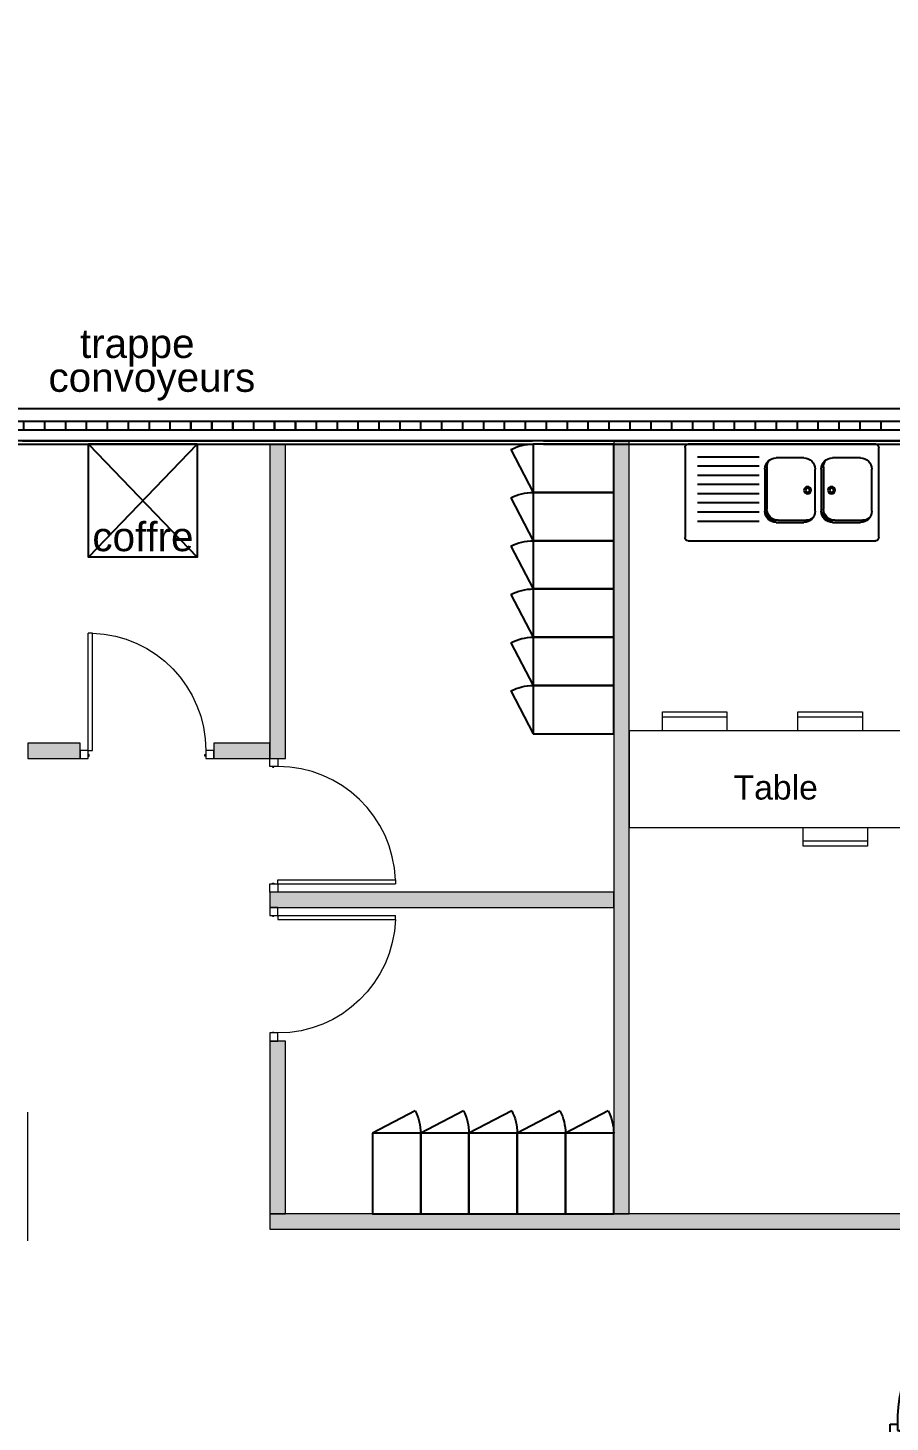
# Model space of a CAD drawing. Header units: millimetres. Extents: x 15590 to 15992, y 1055 to 1132.
# Drawn here: x 15919.33 to 15924.69, y 1109.26 to 1117.92 of the extents above; entities that cross this region are included whole.
import ezdxf

# ---------------------------------------------------------------- set-up
doc = ezdxf.new("R2010")
doc.units = ezdxf.units.MM
doc.header["$MEASUREMENT"] = 0
doc.linetypes.add('Court', pattern=[0.25, 0.05, -0.075, 0.05, -0.075])
doc.layers.get('0').update_dxf_attribs({"lineweight": 9})
for name, color, linetype in [('21 MOBILIER', 7, 'Continuous'), ('59', 7, 'Continuous'), ('Cotation', 7, 'Continuous'), ('murs exterieurs.P', 7, 'Continuous'), ('murs interieurs.P', 7, 'Continuous'), ('SU-MATERIEL-LABO', 7, 'Continuous'), ('SU-MobilierParticulier', 6, 'Continuous'), ('surgeles', 4, 'Continuous'), ('TITRES', 7, 'Continuous')]:
    doc.layers.add(name, color=color, linetype=linetype)
for name, color, linetype, lineweight in [('DM cloison', 7, 'Continuous', 9), ('DM Divers', 7, 'Continuous', 9), ('DM locaux sociaux', 7, 'Continuous', 9), ('DM porte', 7, 'Continuous', 9), ('DM sanitaire', 7, 'Continuous', 9), ('MAR CLOISONS', 3, 'Continuous', 15)]:
    doc.layers.add(name, color=color, linetype=linetype, lineweight=lineweight)
doc.styles.add('Arial', font='arial.ttf')
doc.styles.get("Standard").update_dxf_attribs({"font": 'swiss.ttf', "height": 0.2})

# ---------------------------------------------------------------- blocks, each defined once
blk = doc.blocks.new('A$C389036A6')
at = {"layer": 'SU-MATERIEL-LABO'}
blk.add_line((63.88, 26.6), (50, 0), dxfattribs=at)
blk.add_line((63.88, 26.6), (50, 0), dxfattribs=at)
blk.add_lwpolyline([(50, 0), (0, 0), (0, 30), (50, 30)], close=True, dxfattribs=at)
blk.add_lwpolyline([(50, 0), (0, 0), (0, 30), (50, 30)], close=True, dxfattribs=at)
blk.add_arc((50, 0), 30, 62.44985, 90, dxfattribs=at)
blk = doc.blocks.new('PP100')
at = {"layer": '59', "color": 105, "linetype": 'Continuous'}
for p, q in [((107.5, 113), (103.5, 113)), ((103.5, 113), (103.5, 10)), ((107.5, 10), (107.5, 113)), ((0, 10), (4.5, 10)), ((0, 0), (0, 10)), ((4.5, 10), (4.5, 6)), ((103.5, 10), (107.5, 10)), ((107.5, 6), (107.5, 10)), ((107.5, 10), (112, 10)), ((112, 10), (112, 0)), ((6, 0), (0, 0)), ((4.5, 6), (6, 6)), ((6, 6), (6, 0)), ((106, 6), (107.5, 6)), ((106, 0), (106, 6)), ((112, 0), (106, 0))]:
    blk.add_line(p, q, dxfattribs=at)
for points in [[(91.02, 80.46, 0), (100.02, 80.46, 0), (100.02, 77.71, 0), (99.59, 76.79, 0), (99.16, 76.48, 0), (98.3, 76.17, 0), (97.02, 76.17, 0), (96.16, 76.48, 0), (95.73, 76.79, 0), (95.31, 77.71, 0), (95.31, 80.46, 0)], [(91.02, 73.26, 0), (100.02, 73.26, 0), (100.02, 70.5, 0), (99.59, 69.58, 0), (99.16, 69.28, 0), (98.3, 68.97, 0), (97.02, 68.97, 0), (96.16, 69.28, 0), (95.73, 69.58, 0), (95.31, 70.5, 0), (95.31, 73.26, 0)], [(98.73, 58.24, 0), (99.16, 57.63, 0), (100.02, 56.71, 0), (91.02, 56.71, 0)], [(100.02, 49.81, 0), (99.59, 50.73, 0), (98.3, 51.35, 0), (96.16, 51.65, 0), (94.88, 51.65, 0), (92.74, 51.35, 0), (91.45, 50.73, 0), (91.02, 49.81, 0), (91.02, 49.2, 0), (91.45, 48.28, 0), (92.74, 47.67, 0), (94.88, 47.36, 0), (96.16, 47.36, 0), (98.3, 47.67, 0), (99.59, 48.28, 0), (100.02, 49.2, 0), (100.02, 49.81, 0)], [(100.02, 42.61, 0), (99.59, 43.53, 0), (98.3, 44.14, 0), (96.16, 44.45, 0), (94.88, 44.45, 0), (92.74, 44.14, 0), (91.45, 43.53, 0), (91.02, 42.61, 0), (91.02, 42, 0), (91.45, 41.08, 0), (92.74, 40.47, 0), (94.88, 40.16, 0), (96.16, 40.16, 0), (98.3, 40.47, 0), (99.59, 41.08, 0), (100.02, 42, 0), (100.02, 42.61, 0)]]:
    blk.add_polyline3d(points, dxfattribs=at)
blk.add_arc((107.5, 10), 103, 90, 180, dxfattribs=at)
blk = doc.blocks.new('*U503')
at = {"layer": 'DM cloison'}
blk.add_hatch(color=2, dxfattribs=at).paths.add_polyline_path([(-1249.8, 96), (-1249.8, 0), (3036.7, 0), (3036.7, 96)])
blk.add_lwpolyline([(-1249.8, 0), (3036.7, 0), (3036.7, 96), (-1249.8, 96)], close=True, dxfattribs=at)
blk = doc.blocks.new('Porte 73')
at = {"layer": 'DM porte'}
for p, q in [((-75, 779.6), (-50, 779.6)), ((-75, 50), (-75, 779.6)), ((-50, 50), (-50, 779.6)), ((-830, 0), (-830, 50)), ((-830, 50), (-780, 50)), ((-780, 0), (-830, 0)), ((-780, 50), (-780, 0)), ((-775, 25), (-780, 25)), ((-780, 15), (-775, 15)), ((-775, 15), (-775, 25)), ((-50, 50), (-75, 50)), ((-55, 15), (-55, 25)), ((-55, 25), (-50, 25)), ((-50, 15), (-55, 15)), ((-50, 50), (0, 50)), ((-50, 0), (-50, 50)), ((0, 0), (-50, 0)), ((0, 50), (0, 0))]:
    blk.add_line(p, q, dxfattribs=at)
blk.add_arc((-50, 50), 730, 91.96257, 180, dxfattribs=at)
blk = doc.blocks.new('*U504')
at = {"layer": 'DM cloison'}
blk.add_hatch(color=2, dxfattribs=at).paths.add_polyline_path([(96, 4802.9), (0, 4802.9), (0, 0), (96, 0)])
blk.add_lwpolyline([(0, 4802.9), (0, 0), (96, 0), (96, 4802.9)], close=True, dxfattribs=at)
blk = doc.blocks.new('Table')
at = {"layer": 'DM locaux sociaux'}
for p, q in [((1852.1, 600), (0, 600)), ((0, 600), (0, 0)), ((1852.1, 0), (1852.1, 600)), ((0, 0), (1852.1, 0))]:
    blk.add_line(p, q, dxfattribs=at)
blk.add_text('Table', height=150, dxfattribs=at).set_placement((649, 172.7))
blk = doc.blocks.new('Chaise')
at = {"layer": 'DM Divers', "linetype": 'Continuous', "lineweight": 9, "ltscale": 0.4}
for p, q in [((0, 0), (0, 117.8)), ((400.4, 117.8), (400.4, 0))]:
    blk.add_line(p, q, dxfattribs=at)
at = {"layer": 'DM Divers', "lineweight": 9}
for p, q in [((0, 117.8), (400.4, 117.8)), ((0, 86.6), (400.4, 86.6))]:
    blk.add_line(p, q, dxfattribs=at)
blk = doc.blocks.new('*U55')
at = {"layer": 'DM Divers', "linetype": 'Continuous', "lineweight": 9, "ltscale": 0.4}
for p, q in [((-400.4, 117.8), (-400.4, 235.7)), ((0, 235.7), (0, 117.8))]:
    blk.add_line(p, q, dxfattribs=at)
at = {"layer": 'DM Divers', "lineweight": 9}
for p, q in [((0, 149.1), (-400.4, 149.1)), ((0, 117.8), (-400.4, 117.8))]:
    blk.add_line(p, q, dxfattribs=at)
blk = doc.blocks.new('evier_120')
at = {"color": 7, "linetype": 'Continuous'}
for p, q in [((-1.2046, 0.0212), (-1.2046, 0.5812)), ((-1.1846, 0.6012), (-0.0193, 0.6012)), ((0.0007, 0.5812), (0.0007, 0.0212)), ((-1.1277, 0.4791), (-0.7439, 0.4791)), ((-0.6386, 0.4878), (-0.4652, 0.4878)), ((-0.6252, 0.4744), (-0.4518, 0.4744)), ((-0.2873, 0.4878), (-0.1139, 0.4878)), ((-0.2739, 0.4744), (-0.1005, 0.4744)), ((-1.1277, 0.422), (-0.7439, 0.422)), ((-1.1277, 0.3648), (-0.7439, 0.3648)), ((-0.7086, 0.156), (-0.7086, 0.4178)), ((-0.6952, 0.1426), (-0.6952, 0.4044)), ((-0.3952, 0.4178), (-0.3952, 0.156)), ((-0.3573, 0.156), (-0.3573, 0.4178)), ((-0.3439, 0.1426), (-0.3439, 0.4044)), ((-0.0439, 0.4178), (-0.0439, 0.156)), ((-1.1277, 0.3077), (-0.7439, 0.3077)), ((-1.1277, 0.2505), (-0.7439, 0.2505)), ((-1.1277, 0.1934), (-0.7439, 0.1934)), ((-1.1277, 0.1363), (-0.7439, 0.1363)), ((-0.0193, 0.0012), (-1.1846, 0.0012)), ((-1.1277, 0.0791), (-0.7439, 0.0791)), ((-0.6265, 0.086), (-0.6386, 0.086)), ((-0.4652, 0.086), (-0.6265, 0.086)), ((-0.2751, 0.086), (-0.2873, 0.086)), ((-0.1139, 0.086), (-0.2751, 0.086))]:
    blk.add_line(p, q, dxfattribs=at)
for centre, radius in [((-0.4428, 0.2878), 0.0221), ((-0.4421, 0.2872), 0.0128), ((-0.2939, 0.2878), 0.0221), ((-0.2932, 0.2872), 0.0128)]:
    blk.add_circle(centre, radius, dxfattribs=at)
for centre, radius, start, end in [((-1.1846, 0.5812), 0.02, 90, 180.00001), ((-0.0193, 0.5812), 0.02, 0, 90), ((-0.6386, 0.4178), 0.07, 90, 180.00001), ((-0.6252, 0.4044), 0.07, 90, 180.00001), ((-0.4652, 0.4178), 0.07, 0, 90), ((-0.4518, 0.4044), 0.07, 52.36941, 90), ((-0.2873, 0.4178), 0.07, 90, 180.00001), ((-0.2739, 0.4044), 0.07, 90, 180.00001), ((-0.1139, 0.4178), 0.07, 0, 90), ((-0.1005, 0.4044), 0.07, 52.36941, 90), ((-0.6386, 0.156), 0.07, 180.00001, 270), ((-0.6252, 0.1426), 0.07, 180.00001, 216.31829), ((-0.4652, 0.156), 0.07, 270, 0), ((-0.2873, 0.156), 0.07, 180.00001, 270), ((-0.2739, 0.1426), 0.07, 180.00001, 216.31829), ((-0.1139, 0.156), 0.07, 270, 0), ((-1.1846, 0.0212), 0.02, 180.00001, 270), ((-0.0193, 0.0212), 0.02, 270, 0)]:
    blk.add_arc(centre, radius, start, end, dxfattribs=at)
for points in [[(-0.6456, 0.4876), (-0.6879, 0.4685), (-0.709, 0.4294)], [(-0.6805, 0.4495), (-0.6456, 0.4876), (-0.709, 0.4294)], [(-0.6879, 0.4685), (-0.7016, 0.4484), (-0.709, 0.4294)], [(-0.6911, 0.4315), (-0.6805, 0.4495), (-0.709, 0.4294)], [(-0.6456, 0.4876), (-0.6667, 0.4823), (-0.6879, 0.4685)], [(-0.6805, 0.4495), (-0.6667, 0.4611), (-0.6456, 0.4876)], [(-0.6667, 0.4611), (-0.6498, 0.4717), (-0.6456, 0.4876)], [(-0.6498, 0.4717), (-0.6318, 0.4759), (-0.6456, 0.4876)], [(-0.6318, 0.4759), (-0.4794, 0.4876), (-0.6456, 0.4876)], [(-0.6318, 0.4759), (-0.4456, 0.4738), (-0.4794, 0.4876)], [(-0.4456, 0.4738), (-0.4519, 0.4865), (-0.4794, 0.4876)], [(-0.4456, 0.4738), (-0.4286, 0.4791), (-0.4519, 0.4865)], [(-0.4456, 0.4738), (-0.435, 0.4717), (-0.4286, 0.4791)], [(-0.435, 0.4717), (-0.4233, 0.4685), (-0.4286, 0.4791)], [(-0.4149, 0.4643), (-0.4106, 0.4611), (-0.4286, 0.4791)], [(-0.4233, 0.4685), (-0.4149, 0.4643), (-0.4286, 0.4791)], [(-0.2942, 0.4876), (-0.3365, 0.4685), (-0.3577, 0.4294)], [(-0.3291, 0.4495), (-0.2942, 0.4876), (-0.3577, 0.4294)], [(-0.3365, 0.4685), (-0.3503, 0.4484), (-0.3577, 0.4294)], [(-0.3397, 0.4315), (-0.3291, 0.4495), (-0.3577, 0.4294)], [(-0.2942, 0.4876), (-0.3154, 0.4823), (-0.3365, 0.4685)], [(-0.3291, 0.4495), (-0.3154, 0.4611), (-0.2942, 0.4876)], [(-0.3154, 0.4611), (-0.2984, 0.4717), (-0.2942, 0.4876)], [(-0.2984, 0.4717), (-0.2805, 0.4759), (-0.2942, 0.4876)], [(-0.2805, 0.4759), (-0.1281, 0.4876), (-0.2942, 0.4876)], [(-0.2805, 0.4759), (-0.0942, 0.4738), (-0.1281, 0.4876)], [(-0.0942, 0.4738), (-0.1006, 0.4865), (-0.1281, 0.4876)], [(-0.0942, 0.4738), (-0.0773, 0.4791), (-0.1006, 0.4865)], [(-0.0942, 0.4738), (-0.0836, 0.4717), (-0.0773, 0.4791)], [(-0.0836, 0.4717), (-0.072, 0.4685), (-0.0773, 0.4791)], [(-0.0635, 0.4643), (-0.0593, 0.4611), (-0.0773, 0.4791)], [(-0.072, 0.4685), (-0.0635, 0.4643), (-0.0773, 0.4791)], [(-0.6953, 0.4114), (-0.6911, 0.4315), (-0.709, 0.4294)], [(-0.6953, 0.4114), (-0.709, 0.4294), (-0.709, 0.15)], [(-0.709, 0.15), (-0.6964, 0.1479), (-0.6953, 0.4114)], [(-0.3439, 0.4114), (-0.3397, 0.4315), (-0.3577, 0.4294)], [(-0.3439, 0.4114), (-0.3577, 0.4294), (-0.3577, 0.15)], [(-0.3577, 0.15), (-0.345, 0.1479), (-0.3439, 0.4114)], [(-0.709, 0.15), (-0.7016, 0.1288), (-0.6964, 0.1352)], [(-0.709, 0.15), (-0.6964, 0.1352), (-0.6964, 0.1479)], [(-0.7016, 0.1288), (-0.6911, 0.1172), (-0.6964, 0.1352)], [(-0.7016, 0.1288), (-0.6921, 0.1108), (-0.6911, 0.1172)], [(-0.6921, 0.1108), (-0.6794, 0.0992), (-0.6911, 0.1172)], [(-0.3577, 0.15), (-0.3503, 0.1288), (-0.345, 0.1352)], [(-0.3577, 0.15), (-0.345, 0.1352), (-0.345, 0.1479)], [(-0.3503, 0.1288), (-0.3397, 0.1172), (-0.345, 0.1352)], [(-0.3503, 0.1288), (-0.3408, 0.1108), (-0.3397, 0.1172)], [(-0.3408, 0.1108), (-0.3281, 0.0992), (-0.3397, 0.1172)]]:
    blk.add_solid(points, dxfattribs=at)
blk = doc.blocks.new('*U506')
at = {"layer": 'DM cloison'}
blk.add_hatch(color=2, dxfattribs=at).paths.add_polyline_path([(96, 1053.4), (0, 1053.4), (0, -20), (96, -20)])
blk.add_lwpolyline([(0, 1053.4), (0, -20), (96, -20), (96, 1053.4)], close=True, dxfattribs=at)
blk = doc.blocks.new('*U507')
at = {"layer": 'DM cloison'}
blk.add_hatch(color=2, dxfattribs=at).paths.add_polyline_path([(-64.5, 96), (-64.5, 0), (261.3, 0), (261.3, 96)])
blk.add_lwpolyline([(-64.5, 0), (261.3, 0), (261.3, 96), (-64.5, 96)], close=True, dxfattribs=at)
blk = doc.blocks.new('*U508')
at = {"layer": 'DM cloison'}
blk.add_hatch(color=2, dxfattribs=at).paths.add_polyline_path([(-64.5, 96), (-64.5, 0), (284.6, 0), (284.6, 96)])
blk.add_lwpolyline([(-64.5, 0), (284.6, 0), (284.6, 96), (-64.5, 96)], close=True, dxfattribs=at)
blk = doc.blocks.new('*U509')
at = {"layer": 'DM cloison'}
blk.add_hatch(color=2, dxfattribs=at).paths.add_polyline_path([(96, 2441.9), (0, 2441.9), (0, 488.4), (96, 488.4)])
blk.add_lwpolyline([(0, 2441.9), (0, 488.4), (96, 488.4), (96, 2441.9)], close=True, dxfattribs=at)
blk = doc.blocks.new('*U510')
at = {"layer": 'DM cloison'}
blk.add_hatch(color=2, dxfattribs=at).paths.add_polyline_path([(-64.5, 96), (-64.5, 0), (2072.5, 0), (2072.5, 96)])
blk.add_lwpolyline([(-64.5, 0), (2072.5, 0), (2072.5, 96), (-64.5, 96)], close=True, dxfattribs=at)

msp = doc.modelspace()

# ---------------------------------------------------------------- hatches: boundary and pattern name
at = {"layer": 'murs exterieurs.P', "linetype": 'Continuous', "ltscale": 1000}
h = msp.add_hatch(dxfattribs=at)
h.set_pattern_fill('ISOLANT_POLYSTYRENE_0005', color=256, scale=0.1, angle=90, style=0, pattern_type=2)
h.set_pattern_definition([(90, (15893.0419, 1074.85421), (-0.13, 8e-18), []), (180, (15893.0419, 1074.85421), (-8e-18, -0.13), [])])
h.paths.add_polyline_path([(15921.1073, 1115.4734), (15919.0355, 1115.4734), (15919.0355, 1115.4234), (15921.1073, 1115.4234)], flags=0)
h = msp.add_hatch(dxfattribs=at)
h.set_pattern_fill('ISOLANT_POLYSTYRENE_0005', color=256, scale=0.1, angle=90, style=0, pattern_type=2)
h.set_pattern_definition([(90, (15888.23031, 1074.85421), (-0.13, 8e-18), []), (180, (15888.23031, 1074.85421), (-8e-18, -0.13), [])])
h.paths.add_polyline_path([(15926.088, 1115.4734), (15920.2921, 1115.4734), (15920.2921, 1115.4234), (15926.038, 1115.4234)], flags=0)

# ---------------------------------------------------------------- linework, layer by layer
msp.add_circle((15910.6295, 1093.1562), 38.4411)
at = {"layer": 'Cotation', "linetype": 'Continuous', "ltscale": 1000}
for p, q in [((15921.2928, 1115.5534), (15921.1053, 1115.5534)), ((15923.791, 1115.5534), (15923.6035, 1115.5534)), ((15921.2928, 1115.3534), (15921.1053, 1115.3534)), ((15923.791, 1115.3534), (15923.6035, 1115.3534))]:
    msp.add_line(p, q, dxfattribs=at)
at = {"layer": 'DM sanitaire', "color": 7, "linetype": 'Continuous'}
for p in [(15919.3266, 1110.9816), (15919.3266, 1110.3816)]:
    msp.add_line(p, (15919.3266, 1111.1816), dxfattribs=at)
at = {"layer": 'MAR CLOISONS', "lineweight": -2}
msp.add_lwpolyline([(15919.7026, 1114.632), (15920.3794, 1115.3334), (15919.7026, 1115.3334), (15920.3794, 1114.632)], dxfattribs=at)
msp.add_lwpolyline([(15919.7026, 1115.3334), (15920.3794, 1115.3334), (15920.3794, 1114.632), (15919.7026, 1114.632)], close=True, dxfattribs=at)
at = {"layer": 'murs exterieurs.P', "linetype": 'Continuous', "ltscale": 1000}
for p, q in [((15920.2921, 1115.4734), (15917.2957, 1115.4734)), ((15926.088, 1115.4734), (15920.2921, 1115.4734)), ((15919.2921, 1115.3534), (15920.2921, 1115.3534))]:
    msp.add_line(p, q, dxfattribs=at)
at = {"layer": 'murs exterieurs.P', "color": 31, "linetype": 'Continuous', "lineweight": 25, "ltscale": 1000}
for p, q in [((15917.2957, 1115.4234), (15920.2921, 1115.4234)), ((15920.2921, 1115.4234), (15926.038, 1115.4234))]:
    msp.add_line(p, q, dxfattribs=at)
at = {"layer": 'murs exterieurs.P', "linetype": 'Continuous', "ltscale": 1000, "flags": 128}
msp.add_lwpolyline([(15926.168, 1115.5534), (15919.2423, 1115.5534)], dxfattribs=at)
at = {"layer": 'murs exterieurs.P', "color": 31, "linetype": 'Continuous', "lineweight": 25, "ltscale": 1000, "flags": 128}
for points in [[(15920.2921, 1115.3534), (15922.4627, 1115.3534)], [(15922.5327, 1115.3534), (15925.968, 1115.3534)]]:
    msp.add_lwpolyline(points, dxfattribs=at)
at = {"layer": 'murs interieurs.P', "linetype": 'Court', "ltscale": 1000, "flags": 128}
for points in [[(15922.5327, 1115.3534), (15918.1223, 1115.3534)], [(15918.1223, 1115.3334), (15922.4627, 1115.3334)], [(15925.968, 1115.3534), (15922.5327, 1115.3534)], [(15922.5327, 1115.3334), (15925.948, 1115.3334)]]:
    msp.add_lwpolyline(points, dxfattribs=at)

# ---------------------------------------------------------------- block references
at = {"layer": '21 MOBILIER', "color": 0, "xscale": -1, "rotation": 180}
msp.add_blockref('evier_120', (15924.6164, 1115.3346), dxfattribs=at)
at = {"layer": 'DM cloison', "yscale": 0.001, "zscale": 0.001}
for name, p, xscale in [('*U509', (15920.8315, 1112.8915), 0.001), ('*U504', (15922.9685, 1110.5505), 0.001), ('Porte 73', (15919.6524, 1113.3799), -0.001), ('Chaise', (15923.2718, 1113.5519), 0.001), ('Chaise', (15924.1142, 1113.5519), 0.001), ('*U507', (15919.3911, 1113.3799), 0.001), ('*U508', (15920.5469, 1113.3799), 0.001), ('Table', (15923.0645, 1112.9519), 0.001), ('*U55', (15924.5466, 1112.7163), 0.001), ('*U510', (15920.896, 1112.4539), 0.001), ('*U506', (15920.8315, 1110.5705), 0.001), ('*U503', (15922.0813, 1110.4545), 0.001)]:
    msp.add_blockref(name, p, dxfattribs=dict(at, xscale=xscale))
at = {"layer": 'DM cloison', "yscale": 0.001, "zscale": 0.001, "rotation": 270}
for p, xscale in [((15920.8315, 1112.5499), 0.001), ((15920.8315, 1112.4539), -0.001)]:
    msp.add_blockref('Porte 73', p, dxfattribs=dict(at, xscale=xscale))
at = {"layer": 'SU-MobilierParticulier', "xscale": -0.01, "yscale": 0.01, "zscale": 0.01}
for p in [(15922.9685, 1115.0334), (15922.9685, 1114.7334), (15922.9685, 1114.4334), (15922.9685, 1114.1334), (15922.9685, 1113.8334), (15922.9685, 1113.5334)]:
    msp.add_blockref('A$C389036A6', p, dxfattribs=at)
at = {"layer": 'SU-MobilierParticulier', "xscale": -0.01, "yscale": 0.01, "zscale": 0.01, "rotation": 270}
for p in [(15921.4685, 1110.5505), (15921.7685, 1110.5505), (15922.0685, 1110.5505), (15922.3685, 1110.5505), (15922.6685, 1110.5505)]:
    msp.add_blockref('A$C389036A6', p, dxfattribs=at)
at = {"layer": 'surgeles', "xscale": 0.00999999999839929, "yscale": 0.00999999999839929, "zscale": 0.00999999999839929}
msp.add_blockref('PP100', (15924.6869, 1109.1426), dxfattribs=at)

# ---------------------------------------------------------------- texts
at = {"layer": 'TITRES', "color": 7, "style": 'Arial'}
for s, p in [('trappe', (15919.65, 1115.869)), ('convoyeurs', (15919.4547, 1115.6586)), ('coffre', (15919.7275, 1114.6682))]:
    msp.add_text(s, height=0.18, dxfattribs=at).set_placement(p)

doc.saveas('drawing.dxf')
